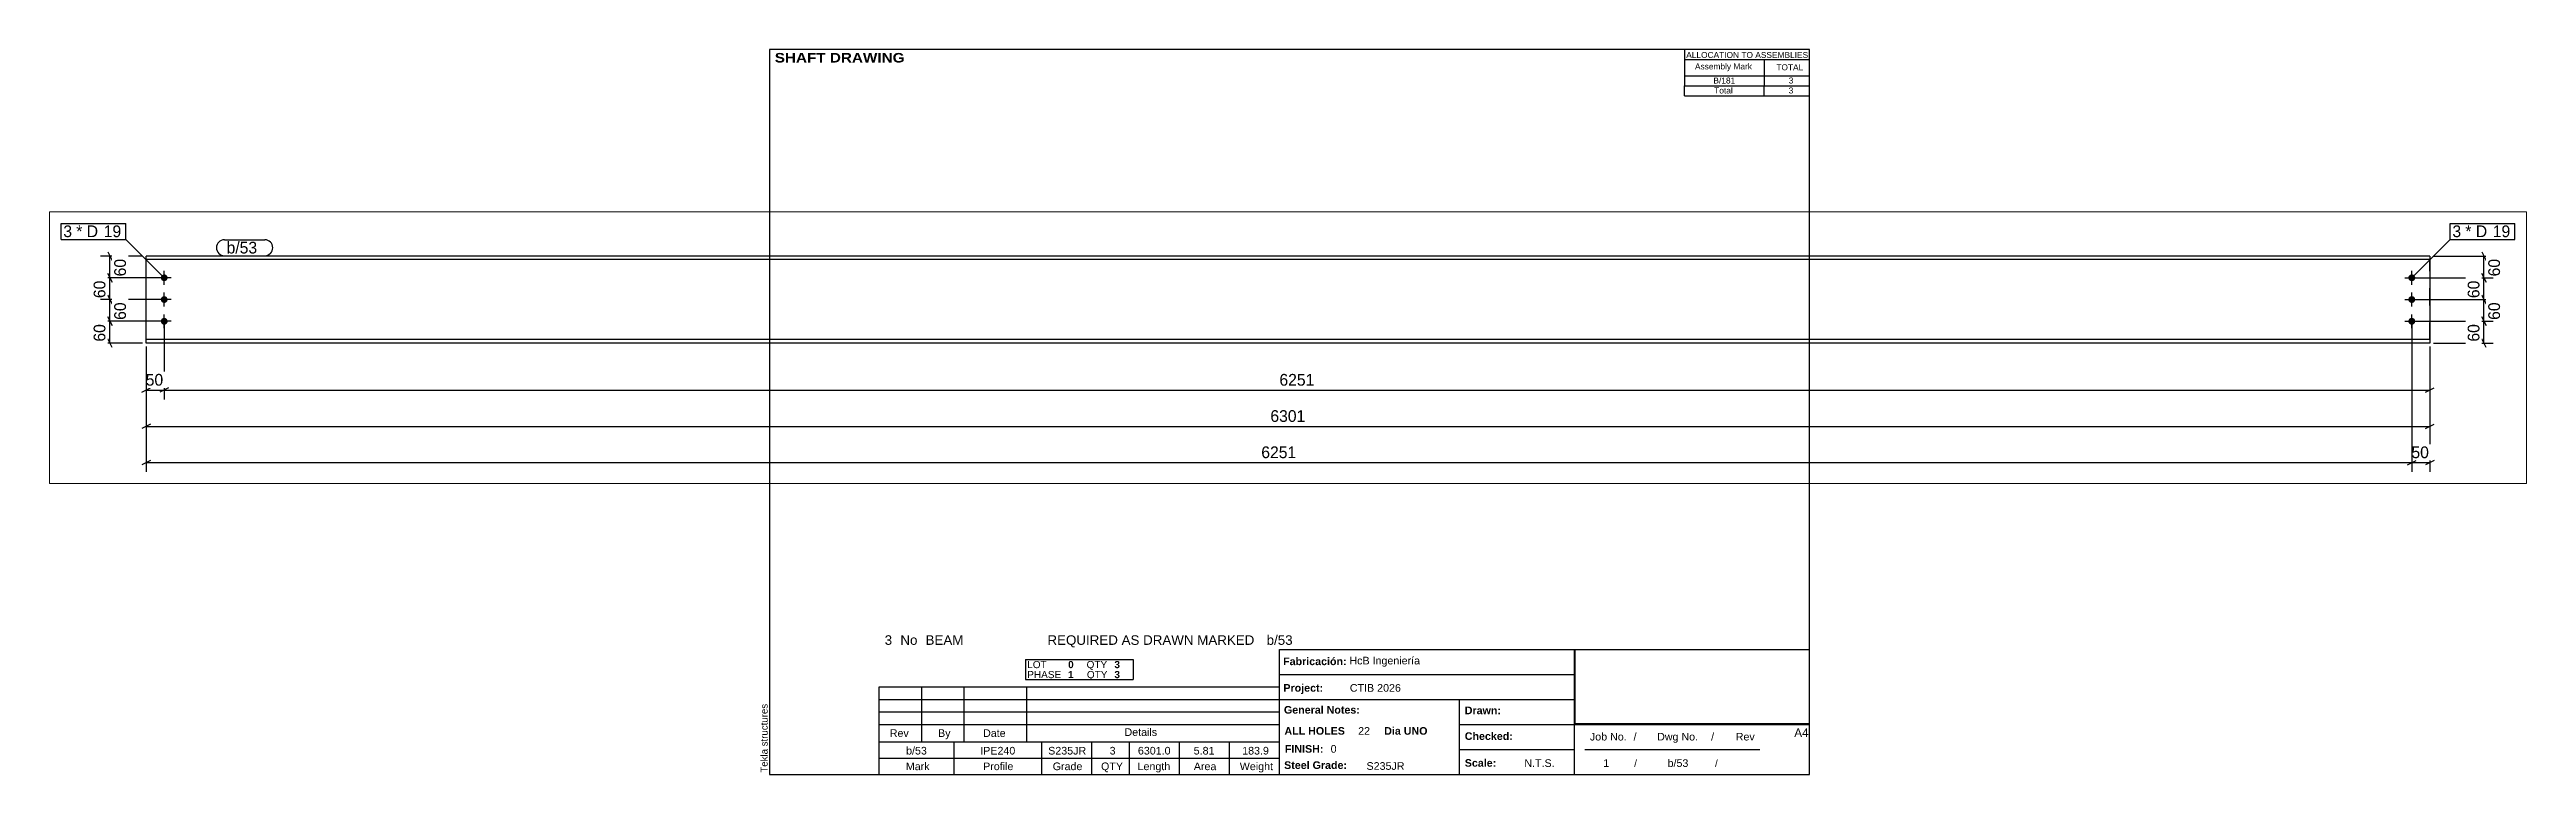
# Paper-space layout 'Layout1' of a CAD drawing. Header units: millimetres. Extents: x -194 to 490, y 5 to 205.
# The model-space entities are those that its viewports show. They can reach past a viewport. Long polylines and large blocks are cut down to what shows.
import ezdxf

# ---------------------------------------------------------------- set-up
doc = ezdxf.new("R2010")
doc.units = ezdxf.units.MM
doc.linetypes.add('DXK_LINE_DOT4', pattern=[0.9408, 0.4704, -0.4704])
doc.layers.add('Viewport layer', color=7, linetype='Continuous', plot=False)
doc.styles.add('Arial', font='ARIAL.TTF', dxfattribs={"height": 0.2})
doc.styles.add('Arial Black', font='ARIBLK.TTF', dxfattribs={"height": 0.2})
doc.styles.add('Arial Bold', font='ARIALBD.TTF', dxfattribs={"height": 0.2})
doc.styles.add('Comic Sans MS', font='COMIC.TTF', dxfattribs={"height": 0.2})

msp = doc.modelspace()

# ---------------------------------------------------------------- hatches: boundary and pattern name
at = {"linetype": 'Continuous'}
for points in [[(306.9, 567.6, -1), (325.9, 567.6, -1)], [(6526.9, 567.6), (6526.7, 565.6), (6526.1, 563.7), (6525.1, 562), (6523.8, 560.5), (6522.2, 559.4), (6520.4, 558.6), (6518.4, 558.2), (6516.4, 558.2), (6514.5, 558.6), (6512.7, 559.4), (6511.1, 560.5), (6509.7, 562), (6508.7, 563.7), (6508.1, 565.6), (6507.9, 567.6), (6508.1, 569.6), (6508.7, 571.5), (6509.7, 573.2), (6511.1, 574.7), (6512.7, 575.8), (6514.5, 576.6), (6516.4, 577), (6518.4, 577), (6520.4, 576.6), (6522.2, 575.8), (6523.8, 574.7), (6525.1, 573.2), (6526.1, 571.5), (6526.7, 569.6)], [(306.9, 507.6, -1), (325.9, 507.6, -1)], [(6526.9, 507.6), (6526.7, 505.6), (6526.1, 503.7), (6525.1, 502), (6523.8, 500.5), (6522.2, 499.4), (6520.4, 498.6), (6518.4, 498.2), (6516.4, 498.2), (6514.5, 498.6), (6512.7, 499.4), (6511.1, 500.5), (6509.7, 502), (6508.7, 503.7), (6508.1, 505.6), (6507.9, 507.6), (6508.1, 509.6), (6508.7, 511.5), (6509.7, 513.2), (6511.1, 514.7), (6512.7, 515.8), (6514.5, 516.6), (6516.4, 517), (6518.4, 517), (6520.4, 516.6), (6522.2, 515.8), (6523.8, 514.7), (6525.1, 513.2), (6526.1, 511.5), (6526.7, 509.6)], [(306.9, 447.6, -1), (325.9, 447.6, -1)], [(6526.9, 447.6), (6526.7, 445.6), (6526.1, 443.7), (6525.1, 442), (6523.8, 440.5), (6522.2, 439.4), (6520.4, 438.6), (6518.4, 438.2), (6516.4, 438.2), (6514.5, 438.6), (6512.7, 439.4), (6511.1, 440.5), (6509.7, 442), (6508.7, 443.7), (6508.1, 445.6), (6507.9, 447.6), (6508.1, 449.6), (6508.7, 451.5), (6509.7, 453.2), (6511.1, 454.7), (6512.7, 455.8), (6514.5, 456.6), (6516.4, 457), (6518.4, 457), (6520.4, 456.6), (6522.2, 455.8), (6523.8, 454.7), (6525.1, 453.2), (6526.1, 451.5), (6526.7, 449.6)]]:
    msp.add_hatch(color=3, dxfattribs=at).paths.add_polyline_path(points)

# ---------------------------------------------------------------- linework, layer by layer
at = {"color": 8, "linetype": 'Continuous'}
for p, q in [((256.4, 627.6), (140.8, 627.6)), ((160.4, 639.6), (172.4, 615.6)), ((166.4, 567.6), (166.4, 627.6)), ((6577.4, 627.6), (6744.8, 627.6)), ((6710.4, 639.6), (6722.4, 615.6)), ((6716.4, 567.6), (6716.4, 627.6)), ((306.4, 567.6), (140.8, 567.6)), ((172.4, 555.6), (160.4, 579.6)), ((6527.4, 567.6), (6744.8, 567.6)), ((6722.4, 555.6), (6710.4, 579.6)), ((306.4, 507.6), (138, 507.6)), ((172.4, 495.6), (160.4, 519.6)), ((6527.4, 507.6), (6742, 507.6)), ((6722.4, 495.6), (6710.4, 519.6)), ((306.4, 447.6), (140.8, 447.6)), ((172.4, 435.6), (160.4, 459.6)), ((316.4, 437.6), (316.4, 232)), ((316.4, 437.6), (316.4, 232)), ((6517.4, 437.6), (6517.4, 32)), ((6527.4, 447.6), (6744.8, 447.6)), ((6722.4, 435.6), (6710.4, 459.6)), ((256.4, 387.6), (138, 387.6)), ((172.4, 375.6), (160.4, 399.6)), ((266.4, 377.6), (266.4, 232)), ((6567.4, 377.6), (6567.4, 232)), ((6567.4, 377.6), (6567.4, 132)), ((6567.4, 377.6), (6567.4, 32)), ((6577.4, 387.6), (6742, 387.6)), ((6722.4, 375.6), (6710.4, 399.6)), ((254.4, 251.6), (278.4, 263.6)), ((266.4, 257.6), (316.4, 257.6)), ((328.4, 263.6), (304.4, 251.6)), ((328.4, 263.6), (304.4, 251.6)), ((316.4, 257.6), (6567.4, 257.6)), ((6555.4, 251.6), (6579.4, 263.6)), ((278.4, 163.6), (254.4, 151.6)), ((266.4, 157.6), (6567.4, 157.6)), ((6555.4, 151.6), (6579.4, 163.6)), ((278.4, 63.6), (254.4, 51.6)), ((6505.4, 51.6), (6529.4, 63.6)), ((6517.4, 57.6), (6567.4, 57.6)), ((6579.4, 63.6), (6555.4, 51.6))]:
    msp.add_line(p, q, dxfattribs=at)
at = {"color": 7, "linetype": 'Continuous'}
for p, q in [((266.4, 387.6), (266.4, 627.6)), ((6567.4, 627.6), (266.4, 627.6)), ((6567.4, 617.8), (266.4, 617.8)), ((6567.4, 627.6), (6567.4, 617.8)), ((6567.4, 627.6), (6567.4, 617.8)), ((6567.4, 617.8), (6567.4, 397.4)), ((6567.4, 397.4), (266.4, 397.4)), ((6567.4, 387.6), (266.4, 387.6)), ((6567.4, 397.4), (6567.4, 387.6)), ((6567.4, 397.4), (6567.4, 387.6))]:
    msp.add_line(p, q, dxfattribs=at)
at = {"color": 7, "linetype": 'DXK_LINE_DOT4'}
for p, q in [((6567.4, 627.6), (6567.4, 627.6)), ((6567.4, 627.6), (6567.4, 627.6)), ((6567.4, 617.8), (6567.4, 617.8)), ((6567.4, 617.8), (6567.4, 617.8)), ((6567.4, 617.8), (6567.4, 617.8)), ((6567.4, 397.4), (6567.4, 617.8)), ((6567.4, 397.4), (6567.4, 397.4)), ((6567.4, 397.4), (6567.4, 397.4)), ((6567.4, 397.4), (6567.4, 397.4)), ((6567.4, 397.4), (6567.4, 397.4)), ((6567.4, 387.6), (6567.4, 387.6)), ((6567.4, 387.6), (6567.4, 387.6))]:
    msp.add_line(p, q, dxfattribs=at)
at = {"color": 3, "linetype": 'Continuous'}
for p, q in [((335.4, 567.6), (297.4, 567.6)), ((316.4, 548.6), (316.4, 586.6)), ((6498.4, 567.6), (6536.4, 567.6)), ((6517.4, 548.6), (6517.4, 586.6)), ((335.4, 507.6), (297.4, 507.6)), ((316.4, 488.6), (316.4, 526.6)), ((6498.4, 507.6), (6536.4, 507.6)), ((6517.4, 488.6), (6517.4, 526.6)), ((335.4, 447.6), (297.4, 447.6)), ((316.4, 428.6), (316.4, 466.6)), ((6498.4, 447.6), (6536.4, 447.6)), ((6517.4, 428.6), (6517.4, 466.6))]:
    msp.add_line(p, q, dxfattribs=at)

# ---------------------------------------------------------------- wipeouts: each hides what was drawn before it
at = {"color": 0}
for points in [[(64.1, 679.7), (64.1, 711.7), (38, 711.7), (38, 679.7)], [(6655.6, 679.7), (6655.6, 711.7), (6629.5, 711.7), (6629.5, 679.7)]]:
    msp.add_wipeout(points, dxfattribs=at)

# ---------------------------------------------------------------- next in the draw order: wipeouts: each hides what was drawn before it
for points in [[(64.1, 679.7), (64.1, 711.7), (38, 711.7), (38, 679.7)], [(6655.6, 679.7), (6655.6, 711.7), (6629.5, 711.7), (6629.5, 679.7)], [(217.2, 630.1), (172.4, 630.1), (172.4, 565.1), (217.2, 565.1)], [(587.7, 634.6), (587.7, 666.6), (488.4, 666.6), (488.4, 634.6)], [(6767.2, 630.1), (6722.4, 630.1), (6722.4, 565.1), (6767.2, 565.1)], [(323.9, 263.6), (323.9, 308.4), (258.9, 308.4), (258.9, 263.6)], [(3497, 263.6), (3497, 308.4), (3386.8, 308.4), (3386.8, 263.6)], [(3472, 163.6), (3472, 208.4), (3361.8, 208.4), (3361.8, 163.6)], [(6574.9, 63.6), (6574.9, 108.4), (6510, 108.4), (6510, 63.6)]]:
    msp.add_wipeout(points, dxfattribs=at)

# ---------------------------------------------------------------- next in the draw order: linework, layer by layer
at = {"color": 7, "linetype": 'Continuous'}
for p, q in [((32, 673.7), (32, 717.7)), ((6623.5, 673.7), (6623.5, 717.7)), ((6517.4, 567.6), (6623.5, 673.7))]:
    msp.add_line(p, q, dxfattribs=at)
at = {"color": 8, "linetype": 'Continuous'}
for p, q in [((306.4, 567.6), (138, 567.6)), ((160.4, 579.6), (172.4, 555.6)), ((166.4, 507.6), (166.4, 567.6)), ((6527.4, 567.6), (6742, 567.6)), ((6710.4, 579.6), (6722.4, 555.6)), ((6716.4, 507.6), (6716.4, 567.6)), ((6517.4, 437.6), (6517.4, 32)), ((266.4, 377.6), (266.4, 132)), ((266.4, 377.6), (266.4, 32)), ((266.4, 57.6), (6517.4, 57.6)), ((6505.4, 51.6), (6529.4, 63.6))]:
    msp.add_line(p, q, dxfattribs=at)

# ---------------------------------------------------------------- next in the draw order: texts
at = {"color": 3, "style": 'Comic Sans MS'}
for p in [(210.8, 571.5), (6760.8, 571.5)]:
    msp.add_text('60', height=32.38, rotation=90.00021, dxfattribs=at).set_placement(p)
for s, p in [('50', (265.3, 270)), ('6251', (3393.2, 270)), ('6301', (3368.2, 170)), ('50', (6516.4, 70))]:
    msp.add_text(s, height=32.38, dxfattribs=at).set_placement(p)

# ---------------------------------------------------------------- next in the draw order: wipeouts: each hides what was drawn before it
at = {"color": 0}
for points in [[(139.9, 679.7), (139.9, 711.7), (73.7, 711.7), (73.7, 679.7)], [(6731.3, 679.7), (6731.3, 711.7), (6665.2, 711.7), (6665.2, 679.7)], [(587.7, 634.6), (587.7, 666.6), (488.4, 666.6), (488.4, 634.6)]]:
    msp.add_wipeout(points, dxfattribs=at)

# ---------------------------------------------------------------- next in the draw order: linework, layer by layer
at = {"color": 7, "linetype": 'Continuous'}
for p, q in [((482.4, 672.6), (593.7, 672.6)), ((482.4, 628.6), (593.7, 628.6))]:
    msp.add_line(p, q, dxfattribs=at)
for centre, start, end in [((482.4, 650.6), 90, 270), ((593.7, 650.6), 270, 90)]:
    msp.add_arc(centre, 22, start, end, dxfattribs=at)

# ---------------------------------------------------------------- next in the draw order: texts
at = {"color": 3, "style": 'Comic Sans MS'}
msp.add_text('b/53', height=32.38, dxfattribs=at).set_placement((488.4, 634.6))

# ---------------------------------------------------------------- next in the draw order: wipeouts: each hides what was drawn before it
at = {"color": 0}
for points in [[(139.9, 679.7), (139.9, 711.7), (73.7, 711.7), (73.7, 679.7)], [(6731.3, 679.7), (6731.3, 711.7), (6665.2, 711.7), (6665.2, 679.7)], [(160.4, 570.1), (115.6, 570.1), (115.6, 505.1), (160.4, 505.1)], [(6710.4, 570.1), (6665.6, 570.1), (6665.6, 505.1), (6710.4, 505.1)], [(3447, 63.6), (3447, 108.4), (3336.8, 108.4), (3336.8, 63.6)]]:
    msp.add_wipeout(points, dxfattribs=at)

# ---------------------------------------------------------------- next in the draw order: linework, layer by layer
at = {"color": 8, "linetype": 'Continuous'}
for p, q in [((306.4, 507.6), (140.8, 507.6)), ((160.4, 519.6), (172.4, 495.6)), ((166.4, 447.6), (166.4, 507.6)), ((6527.4, 507.6), (6744.8, 507.6)), ((6710.4, 519.6), (6722.4, 495.6)), ((6716.4, 447.6), (6716.4, 507.6))]:
    msp.add_line(p, q, dxfattribs=at)

# ---------------------------------------------------------------- next in the draw order: texts
at = {"color": 3, "style": 'Comic Sans MS'}
for s, height, p in [('3', 32.4, (38, 679.7)), ('3', 32.4, (6629.5, 679.7)), ('6251', 32.38, (3343.2, 70))]:
    msp.add_text(s, height=height, dxfattribs=at).set_placement(p)
for p in [(154, 511.5), (6704, 511.5)]:
    msp.add_text('60', height=32.38, rotation=90.00021, dxfattribs=at).set_placement(p)

# ---------------------------------------------------------------- next in the draw order: wipeouts: each hides what was drawn before it
at = {"color": 0}
for points in [[(194.7, 679.7), (194.7, 711.7), (149.5, 711.7), (149.5, 679.7)], [(6786.2, 679.7), (6786.2, 711.7), (6740.9, 711.7), (6740.9, 679.7)]]:
    msp.add_wipeout(points, dxfattribs=at)

# ---------------------------------------------------------------- next in the draw order: wipeouts: each hides what was drawn before it
for points in [[(194.7, 679.7), (194.7, 711.7), (149.5, 711.7), (149.5, 679.7)], [(6786.2, 679.7), (6786.2, 711.7), (6740.9, 711.7), (6740.9, 679.7)], [(217.2, 510.1), (172.4, 510.1), (172.4, 445.1), (217.2, 445.1)], [(6767.2, 510.1), (6722.4, 510.1), (6722.4, 445.1), (6767.2, 445.1)]]:
    msp.add_wipeout(points, dxfattribs=at)

# ---------------------------------------------------------------- next in the draw order: linework, layer by layer
at = {"color": 7, "linetype": 'Continuous'}
for p, q in [((32, 717.7), (210.3, 717.7)), ((210.3, 673.7), (210.3, 717.7)), ((6623.5, 717.7), (6801.8, 717.7)), ((6801.8, 673.7), (6801.8, 717.7)), ((32, 673.7), (210.3, 673.7)), ((316.4, 567.6), (210.3, 673.7)), ((6623.5, 673.7), (6801.8, 673.7))]:
    msp.add_line(p, q, dxfattribs=at)
at = {"color": 8, "linetype": 'Continuous'}
for p, q in [((306.4, 447.6), (138, 447.6)), ((160.4, 459.6), (172.4, 435.6)), ((166.4, 387.6), (166.4, 447.6)), ((6527.4, 447.6), (6742, 447.6)), ((6710.4, 459.6), (6722.4, 435.6)), ((6716.4, 387.6), (6716.4, 447.6))]:
    msp.add_line(p, q, dxfattribs=at)

# ---------------------------------------------------------------- next in the draw order: texts
at = {"color": 3, "style": 'Comic Sans MS'}
for s, p in [('* D', (73.7, 679.7)), ('19', (149.5, 679.7)), ('* D', (6665.2, 679.7)), ('19', (6740.9, 679.7))]:
    msp.add_text(s, height=32.38, dxfattribs=at).set_placement(p)
for p in [(210.8, 451.5), (6760.8, 451.5)]:
    msp.add_text('60', height=32.38, rotation=90.00021, dxfattribs=at).set_placement(p)

# ---------------------------------------------------------------- next in the draw order: wipeouts: each hides what was drawn before it
at = {"color": 0}
for points in [[(160.4, 450.1), (115.6, 450.1), (115.6, 385.1), (160.4, 385.1)], [(6710.4, 450.1), (6665.6, 450.1), (6665.6, 385.1), (6710.4, 385.1)]]:
    msp.add_wipeout(points, dxfattribs=at)

# ---------------------------------------------------------------- next in the draw order: texts
at = {"color": 3, "style": 'Comic Sans MS'}
for p in [(154, 391.5), (6704, 391.5)]:
    msp.add_text('60', height=32.38, rotation=90.00021, dxfattribs=at).set_placement(p)

psp = doc.layouts.get("Layout1")

# ---------------------------------------------------------------- linework, layer by layer
at = {"color": 5, "linetype": 'Continuous'}
for p, q in [((292, 205), (5, 205)), ((5, 205), (5, 5)), ((292, 5), (292, 205)), ((5, 5), (292, 5))]:
    psp.add_line(p, q, dxfattribs=at)
at = {"color": 7, "linetype": 'Continuous'}
for p, q in [((257.51, 205), (257.51, 197.75)), ((257.57, 202.24), (292, 202.24)), ((279.49, 202.24), (279.49, 197.75)), ((257.51, 197.75), (257.51, 195)), ((257.51, 192.23), (257.51, 194.99)), ((257.51, 192.23), (292, 192.23)), ((257.54, 194.99), (292, 194.99)), ((257.57, 197.75), (292, 197.75)), ((279.49, 197.75), (279.49, 195)), ((279.49, 192.23), (279.49, 194.99)), ((75.68, 36.74), (105.35, 36.74)), ((75.68, 36.74), (75.68, 33.98)), ((105.35, 36.74), (105.35, 33.98)), ((145.72, 5), (145.72, 39.5)), ((145.75, 39.5), (292, 39.5)), ((227.14, 5), (227.14, 39.5)), ((35.31, 13.97), (35.31, 29.15)), ((35.31, 29.15), (145.71, 29.15)), ((47.04, 13.97), (47.04, 29.15)), ((58.77, 13.97), (58.77, 29.15)), ((75.68, 33.98), (75.68, 31.22)), ((75.68, 31.22), (105.35, 31.22)), ((76.02, 13.97), (76.02, 29.15)), ((105.35, 33.98), (105.35, 31.22)), ((145.71, 13.97), (145.71, 29.15)), ((145.72, 32.6), (227.14, 32.6)), ((35.31, 25.7), (145.71, 25.7)), ((35.31, 22.25), (145.71, 22.25)), ((145.72, 25.7), (227.14, 25.7)), ((195.4, 5), (195.4, 25.7)), ((35.31, 18.8), (145.71, 18.8)), ((35.31, 13.96), (145.71, 13.97)), ((35.31, 9.49), (35.31, 13.96)), ((56.01, 9.49), (56.01, 13.97)), ((80.16, 9.49), (80.16, 13.97)), ((93.96, 9.49), (93.96, 13.97)), ((104.31, 9.49), (104.31, 13.97)), ((118.11, 9.49), (118.11, 13.97)), ((131.91, 9.49), (131.91, 13.97)), ((195.4, 18.8), (292, 18.8)), ((35.31, 9.48), (145.72, 9.49)), ((35.31, 5), (35.31, 9.48)), ((56.01, 5), (56.01, 9.48)), ((80.16, 5), (80.16, 9.48)), ((93.96, 5), (93.96, 9.48)), ((104.31, 5), (104.31, 9.48)), ((118.11, 5), (118.11, 9.48)), ((131.91, 5), (131.91, 9.48)), ((195.4, 11.9), (227.14, 11.9)), ((229.99, 11.92), (278.29, 11.92))]:
    psp.add_line(p, q, dxfattribs=at)
at = {"color": 2, "linetype": 'Continuous'}
for p, q in [((227.28, 39.46), (291.86, 39.46)), ((227.29, 19.02), (227.29, 39.46)), ((291.96, 19.03), (291.96, 39.47)), ((227.28, 19.03), (291.86, 19.03))]:
    psp.add_line(p, q, dxfattribs=at)

# ---------------------------------------------------------------- texts
at = {"color": 7}
for s, height, style, p in [(' SHAFT DRAWING', 2.6342, 'Arial Black', (5.3, 201.42)), ('ALLOCATION TO ASSEMBLIES', 1.6475, 'Arial', (257.95, 202.68)), ('Assembly Mark', 1.6475, 'Arial', (260.35, 199.52)), ('TOTAL', 1.648, 'Arial', (282.81, 199.28)), ('3', 2.64, 'Arial', (36.8, 40.76)), ('No', 2.636, 'Arial', (41.13, 40.76)), ('BEAM', 2.636, 'Arial', (48.08, 40.76)), ('REQUIRED AS DRAWN MARKED', 2.636, 'Arial', (81.71, 40.76)), ('b/53', 2.636, 'Arial', (142.18, 40.76)), ('b/53', 2.109, 'Arial', (42.71, 10.5)), ('IPE240', 2.109, 'Arial', (63.17, 10.5)), ('S235JR', 2.109, 'Arial', (81.91, 10.5)), ('3', 2.11, 'Arial', (98.86, 10.5)), ('6301.0', 2.109, 'Arial', (106.66, 10.5)), ('5.81', 2.109, 'Arial', (122.06, 10.5)), ('183.9', 2.109, 'Arial', (135.43, 10.5)), ('FINISH:', 2.107, 'Arial Bold', (147.22, 11)), ('0', 2.11, 'Arial', (159.84, 11))]:
    psp.add_text(s, height=height, dxfattribs=dict(at, style=style)).set_placement(p)
at = {"color": 7, "linetype": 'Continuous'}
for s, height, style, p in [('B/181', 1.648, 'Arial', (265.45, 195.63)), ('Total', 1.648, 'Arial', (265.67, 192.88)), ('3', 1.65, 'Arial', (286.21, 192.88)), ('3', 1.65, 'Arial', (286.23, 195.63)), ('LOT', 1.977, 'Arial', (76.13, 34.33)), ('0', 1.98, 'Arial Bold', (87.41, 34.33)), ('QTY', 1.977, 'Arial', (92.51, 34.33)), ('3', 1.98, 'Arial Bold', (100.18, 34.33)), ('Fabricación:', 2.1074, 'Arial Bold', (146.73, 35.16)), ('HcB Ingeniería', 2.1088, 'Arial', (165.02, 35.36)), ('PHASE', 1.977, 'Arial', (76.13, 31.57)), ('1', 1.98, 'Arial Bold', (87.41, 31.57)), ('QTY', 1.977, 'Arial', (92.58, 31.57)), ('3', 1.98, 'Arial Bold', (100.18, 31.57)), ('Project:', 2.107, 'Arial Bold', (146.81, 27.83)), ('CTIB 2026', 2.109, 'Arial', (165.14, 27.83)), ('General Notes:', 2.1074, 'Arial Bold', (146.96, 21.78)), ('Drawn:', 2.107, 'Arial Bold', (196.85, 21.62)), ('Rev', 2.109, 'Arial', (38.21, 15.35)), ('By', 2.109, 'Arial', (51.53, 15.35)), ('Date', 2.109, 'Arial', (63.94, 15.35)), ('Details', 2.109, 'Arial', (102.96, 15.63)), ('ALL HOLES', 2.107, 'Arial Bold', (147.1, 15.96)), ('22', 2.109, 'Arial', (167.43, 15.96)), ('Dia UNO', 2.107, 'Arial Bold', (174.62, 15.96)), ('Checked:', 2.107, 'Arial Bold', (196.85, 14.53)), ('Job No.', 2.109, 'Arial', (231.37, 14.37)), ('/', 2.11, 'Arial', (243.42, 14.37)), ('Dwg No.', 2.109, 'Arial', (249.91, 14.37)), ('/', 2.11, 'Arial', (264.81, 14.37)), ('Rev', 2.109, 'Arial', (271.61, 14.37)), ('A4', 2.307, 'Arial', (287.76, 15.38)), ('Mark', 2.109, 'Arial', (42.64, 6.19)), ('Profile', 2.109, 'Arial', (63.95, 6.19)), ('Grade', 2.109, 'Arial', (83.16, 6.19)), ('QTY', 2.109, 'Arial', (96.49, 6.19)), ('Length', 2.109, 'Arial', (106.58, 6.19)), ('Area', 2.109, 'Arial', (122.09, 6.19)), ('Weight', 2.109, 'Arial', (134.77, 6.19)), ('Steel Grade:', 2.1074, 'Arial Bold', (147.01, 6.52)), ('S235JR', 2.109, 'Arial', (169.74, 6.28)), ('Scale:', 2.107, 'Arial Bold', (196.85, 7.13)), ('N.T.S.', 2.109, 'Arial', (213.29, 7.08)), ('1', 2.11, 'Arial', (235.04, 7.08)), ('/', 1.98, 'Arial', (243.58, 7.08)), ('b/53', 2.109, 'Arial', (252.8, 7.08)), ('/', 1.98, 'Arial', (265.88, 7.08))]:
    psp.add_text(s, height=height, dxfattribs=dict(at, style=style)).set_placement(p)
at = {"color": 174, "linetype": 'Continuous', "style": 'Arial'}
psp.add_text('Tekla structures', height=1.9102, rotation=90, dxfattribs=at).set_placement((4.5, 5.5))

# ---------------------------------------------------------------- viewports
at = {"layer": 'Viewport layer', "view_target_point": (3416.91, 374.83)}
psp.add_viewport(center=(148.08, 122.75), size=(683.38, 74.9665), view_center_point=(0, 0), view_height=749.665, dxfattribs=at)

doc.saveas('drawing.dxf')
